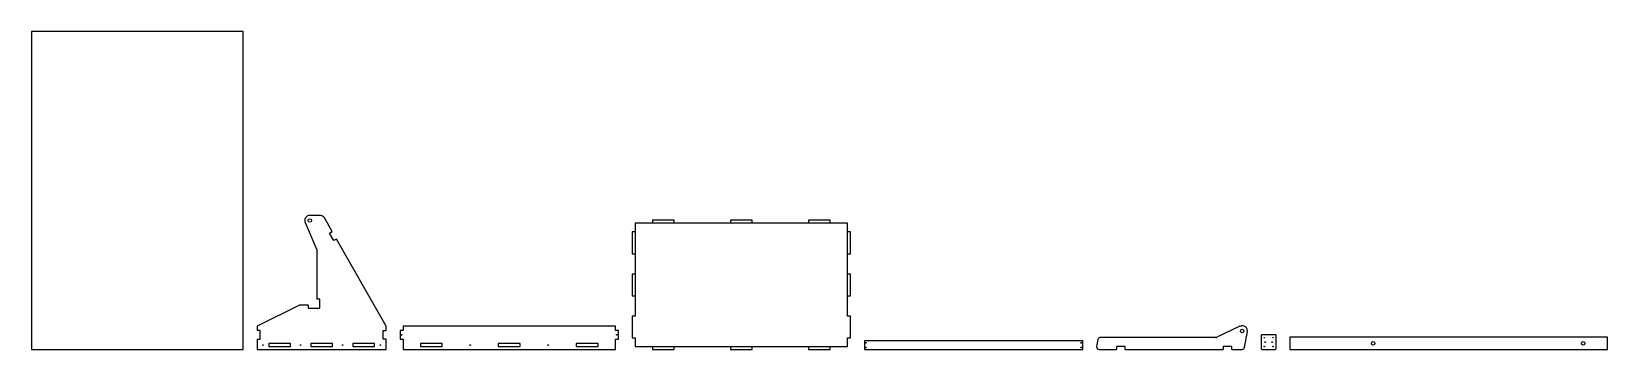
# Model space of a CAD drawing. Header units: millimetres. Extents: x 0 to 9082, y 0 to 1830.
import ezdxf

# ---------------------------------------------------------------- set-up
doc = ezdxf.new("R2010")
doc.units = ezdxf.units.MM
for name, color, linetype in [('Sheet_base', 7, 'CONTINUOUS'), ('Sheet_caster', 7, 'CONTINUOUS'), ('Sheet_front_back', 7, 'CONTINUOUS'), ('Sheet_leg', 7, 'CONTINUOUS'), ('Sheet_side_plate', 7, 'CONTINUOUS'), ('Sheet_strut', 7, 'CONTINUOUS'), ('Sheet_table_edge', 7, 'CONTINUOUS'), ('Sheet_table_top', 7, 'CONTINUOUS')]:
    doc.layers.add(name, color=color, linetype=linetype)

msp = doc.modelspace()

# ---------------------------------------------------------------- linework, layer by layer
at = {"layer": 'Sheet_base'}
for p, q in [((3704, 743.4), (3579, 743.4)), ((3579, 743.4), (3579, 726.4)), ((3704, 726.4), (3704, 743.4)), ((4153.3, 743.4), (4028.3, 743.4)), ((4028.3, 743.4), (4028.3, 726.4)), ((4153.3, 726.4), (4153.3, 743.4)), ((4602.6, 743.4), (4477.6, 743.4)), ((4477.6, 743.4), (4477.6, 726.4)), ((4602.6, 726.4), (4602.6, 743.4)), ((3461.8, 676.2), (3461.8, 551.2)), ((3479, 676.2), (3461.8, 676.2)), ((4702.6, 726.4), (3479, 726.4)), ((3479, 726.4), (3479, 192.2)), ((3479, 676.2), (3479, 551.2)), ((3704, 726.4), (3579, 726.4)), ((4153.3, 726.4), (4028.3, 726.4)), ((4602.6, 726.4), (4477.6, 726.4)), ((4702.6, 192.2), (4702.6, 726.4)), ((4702.6, 551.2), (4702.6, 676.2)), ((4719.8, 676.2), (4702.6, 676.2)), ((4719.8, 551.2), (4719.8, 676.2)), ((3461.8, 551.2), (3479, 551.2)), ((4702.6, 551.2), (4719.8, 551.2)), ((3461.8, 434.2), (3461.8, 309.2)), ((3479, 434.2), (3461.8, 434.2)), ((3479, 434.2), (3479, 309.2)), ((4702.6, 309.2), (4702.6, 434.2)), ((4719.8, 434.2), (4702.6, 434.2)), ((4719.8, 309.2), (4719.8, 434.2)), ((3461.8, 309.2), (3479, 309.2)), ((4702.6, 309.2), (4719.8, 309.2)), ((3479, 192.2), (3461.8, 192.2)), ((3461.8, 192.2), (3461.8, 67.2)), ((4719.8, 192.2), (4702.6, 192.2)), ((4719.8, 67.2), (4719.8, 192.2)), ((3461.8, 67.2), (3479, 67.2)), ((3479, 67.2), (3479, 17)), ((3479, 17), (4702.6, 17)), ((3579, 17), (3704, 17)), ((3579, 17), (3579, 0)), ((3579, 0), (3704, 0)), ((3704, 0), (3704, 17)), ((4028.3, 17), (4153.3, 17)), ((4028.3, 17), (4028.3, 0)), ((4028.3, 0), (4153.3, 0)), ((4153.3, 0), (4153.3, 17)), ((4477.6, 17), (4602.6, 17)), ((4477.6, 17), (4477.6, 0)), ((4477.6, 0), (4602.6, 0)), ((4602.6, 0), (4602.6, 17)), ((4702.6, 17), (4702.6, 67.2)), ((4702.6, 67.2), (4719.8, 67.2))]:
    msp.add_line(p, q, dxfattribs=at)
at = {"layer": 'Sheet_caster'}
for p, q in [((7086.9, 80), (7086.9, 5)), ((7166.9, 85), (7091.9, 85)), ((7091.9, 0), (7166.9, 0)), ((7171.9, 5), (7171.9, 80))]:
    msp.add_line(p, q, dxfattribs=at)
for centre, radius in [((7103.9, 68), 1.5), ((7103.9, 17), 1.5), ((7109.4, 42.5), 2), ((7149.4, 42.5), 2), ((7154.9, 68), 1.5), ((7154.9, 17), 1.5)]:
    msp.add_circle(centre, radius, dxfattribs=at)
for centre, start, end in [((7091.9, 80), 90, 180), ((7091.9, 5), 180, -90), ((7166.9, 80), 0, 90), ((7166.9, 5), -90, 0)]:
    msp.add_arc(centre, 5, start, end, dxfattribs=at)
at = {"layer": 'Sheet_front_back'}
for p, q in [((2140.8, 109.2), (2123.8, 109.2)), ((2123.8, 109.2), (2123.8, 58.8)), ((3364.8, 134.4), (2140.8, 134.4)), ((2140.8, 134.4), (2140.8, 109.2)), ((3364.8, 109.2), (3364.8, 134.4)), ((3381.8, 109.2), (3364.8, 109.2)), ((3381.8, 58.8), (3381.8, 109.2)), ((2123.8, 58.8), (2140.8, 58.8)), ((2140.8, 58.8), (2140.8, 0)), ((2140.8, 0), (3364.8, 0)), ((2240.8, 34.2), (2240.8, 16.8)), ((2366.2, 34.2), (2240.8, 34.2)), ((2240.8, 16.8), (2366.2, 16.8)), ((2366.2, 16.8), (2366.2, 34.2)), ((2690.1, 34.2), (2690.1, 16.8)), ((2815.5, 34.2), (2690.1, 34.2)), ((2690.1, 16.8), (2815.5, 16.8)), ((2815.5, 16.8), (2815.5, 34.2)), ((3139.4, 34.2), (3139.4, 16.8)), ((3264.8, 34.2), (3139.4, 34.2)), ((3139.4, 16.8), (3264.8, 16.8)), ((3264.8, 16.8), (3264.8, 34.2)), ((3364.8, 58.8), (3381.8, 58.8)), ((3364.8, 0), (3364.8, 58.8))]:
    msp.add_line(p, q, dxfattribs=at)
for centre in [(2132.3, 84), (2528.2, 25.5), (2977.4, 25.5), (3373.3, 84)]:
    msp.add_circle(centre, 2, dxfattribs=at)
at = {"layer": 'Sheet_leg'}
for p, q in [((6964.1, 133.1), (6831, 70.4)), ((6990.9, 12.4), (7006.5, 100.7)), ((6144.9, 56.5), (6138, 17.6)), ((6152.8, 0), (6252.8, 0)), ((6824.6, 68.9), (6159.7, 68.9)), ((6303.2, 17.2), (6252.8, 17.2)), ((6252.8, 17.2), (6252.8, 0)), ((6303.2, 0), (6303.2, 17.2)), ((6303.2, 0), (6867.4, 0)), ((6917.8, 17.2), (6867.4, 17.2)), ((6867.4, 17.2), (6867.4, 0)), ((6917.8, 0), (6917.8, 17.2)), ((6917.8, 0), (6976.1, 0))]:
    msp.add_line(p, q, dxfattribs=at)
msp.add_circle((6976.9, 105.9), 10, dxfattribs=at)
for centre, radius, start, end in [((6976.9, 105.9), 30, -10, 115.21426), ((6152.8, 15), 15, 170, -90), ((6159.7, 53.9), 15, 90, 170), ((6824.6, 83.9), 15, -90, -64.78574), ((6976.1, 15), 15, -90, -10)]:
    msp.add_arc(centre, radius, start, end, dxfattribs=at)
at = {"layer": 'Sheet_side_plate'}
for p, q in [((1576.4, 730.2), (1643.8, 573)), ((1661.9, 772), (1604, 772)), ((1732.6, 678.8), (1688, 756.9)), ((1717.7, 670.2), (1732.6, 678.8)), ((1742.7, 626.5), (1717.7, 670.2)), ((1643.8, 573), (1643.8, 288.6)), ((1757.6, 635), (1742.7, 626.5)), ((2043.8, 134.4), (1757.6, 635)), ((1661, 288.6), (1643.8, 288.6)), ((1661, 238.2), (1661, 288.6)), ((1544, 255.2), (1300, 134.4)), ((1593.4, 255.2), (1544, 255.2)), ((1593.4, 255.2), (1593.4, 238)), ((1593.4, 238), (1643.8, 238)), ((1643.8, 238.2), (1661, 238.2)), ((1643.8, 238), (1643.8, 238.2)), ((1300, 134.4), (1300, 109.2)), ((1317.2, 109.2), (1300, 109.2)), ((1317.2, 58.8), (1317.2, 109.2)), ((2026.6, 109.2), (2043.8, 109.2)), ((2026.6, 58.8), (2026.6, 109.2)), ((2043.8, 109.2), (2043.8, 134.4)), ((1300, 58.8), (1300, 0)), ((1300, 58.8), (1317.2, 58.8)), ((1300, 0), (2043.8, 0)), ((1367.2, 34.2), (1367.2, 16.8)), ((1492.6, 34.2), (1367.2, 34.2)), ((1367.2, 16.8), (1492.6, 16.8)), ((1492.6, 16.8), (1492.6, 34.2)), ((1609.2, 34.2), (1609.2, 16.8)), ((1734.6, 34.2), (1609.2, 34.2)), ((1609.2, 16.8), (1734.6, 16.8)), ((1734.6, 16.8), (1734.6, 34.2)), ((1851.2, 34.2), (1851.2, 16.8)), ((1976.6, 34.2), (1851.2, 34.2)), ((1851.2, 16.8), (1976.6, 16.8)), ((1976.6, 16.8), (1976.6, 34.2)), ((2043.8, 58.8), (2026.6, 58.8)), ((2043.8, 0), (2043.8, 58.8))]:
    msp.add_line(p, q, dxfattribs=at)
for centre, radius in [((1604, 742), 10), ((1333.6, 25.5), 2), ((1550.9, 25.5), 2), ((1792.9, 25.5), 2), ((2010.2, 25.5), 2)]:
    msp.add_circle(centre, radius, dxfattribs=at)
for centre, start, end in [((1604, 742), 90, -156.79819), ((1661.9, 742), 29.75382, 90)]:
    msp.add_arc(centre, 30, start, end, dxfattribs=at)
at = {"layer": 'Sheet_strut'}
for p, q in [((4799.8, 50), (4799.8, 0)), ((6057.8, 50), (4799.8, 50)), ((4799.8, 0), (6057.8, 0)), ((6057.8, 0), (6057.8, 50))]:
    msp.add_line(p, q, dxfattribs=at)
for centre in [(4808.3, 38), (4808.3, 12), (6049.3, 38), (6049.3, 12)]:
    msp.add_circle(centre, 2, dxfattribs=at)
at = {"layer": 'Sheet_table_edge'}
for p, q in [((7251.9, 70), (7251.9, 0)), ((9081.9, 70), (7251.9, 70)), ((7251.9, 0), (9081.9, 0)), ((9081.9, 0), (9081.9, 70))]:
    msp.add_line(p, q, dxfattribs=at)
for centre in [(7731.9, 35), (8941.9, 35)]:
    msp.add_circle(centre, 10, dxfattribs=at)
at = {"layer": 'Sheet_table_top'}
for p, q in [((1220, 1830), (0, 1830)), ((0, 1830), (0, 0)), ((1220, 0), (1220, 1830)), ((0, 0), (1220, 0))]:
    msp.add_line(p, q, dxfattribs=at)

doc.saveas('drawing.dxf')
